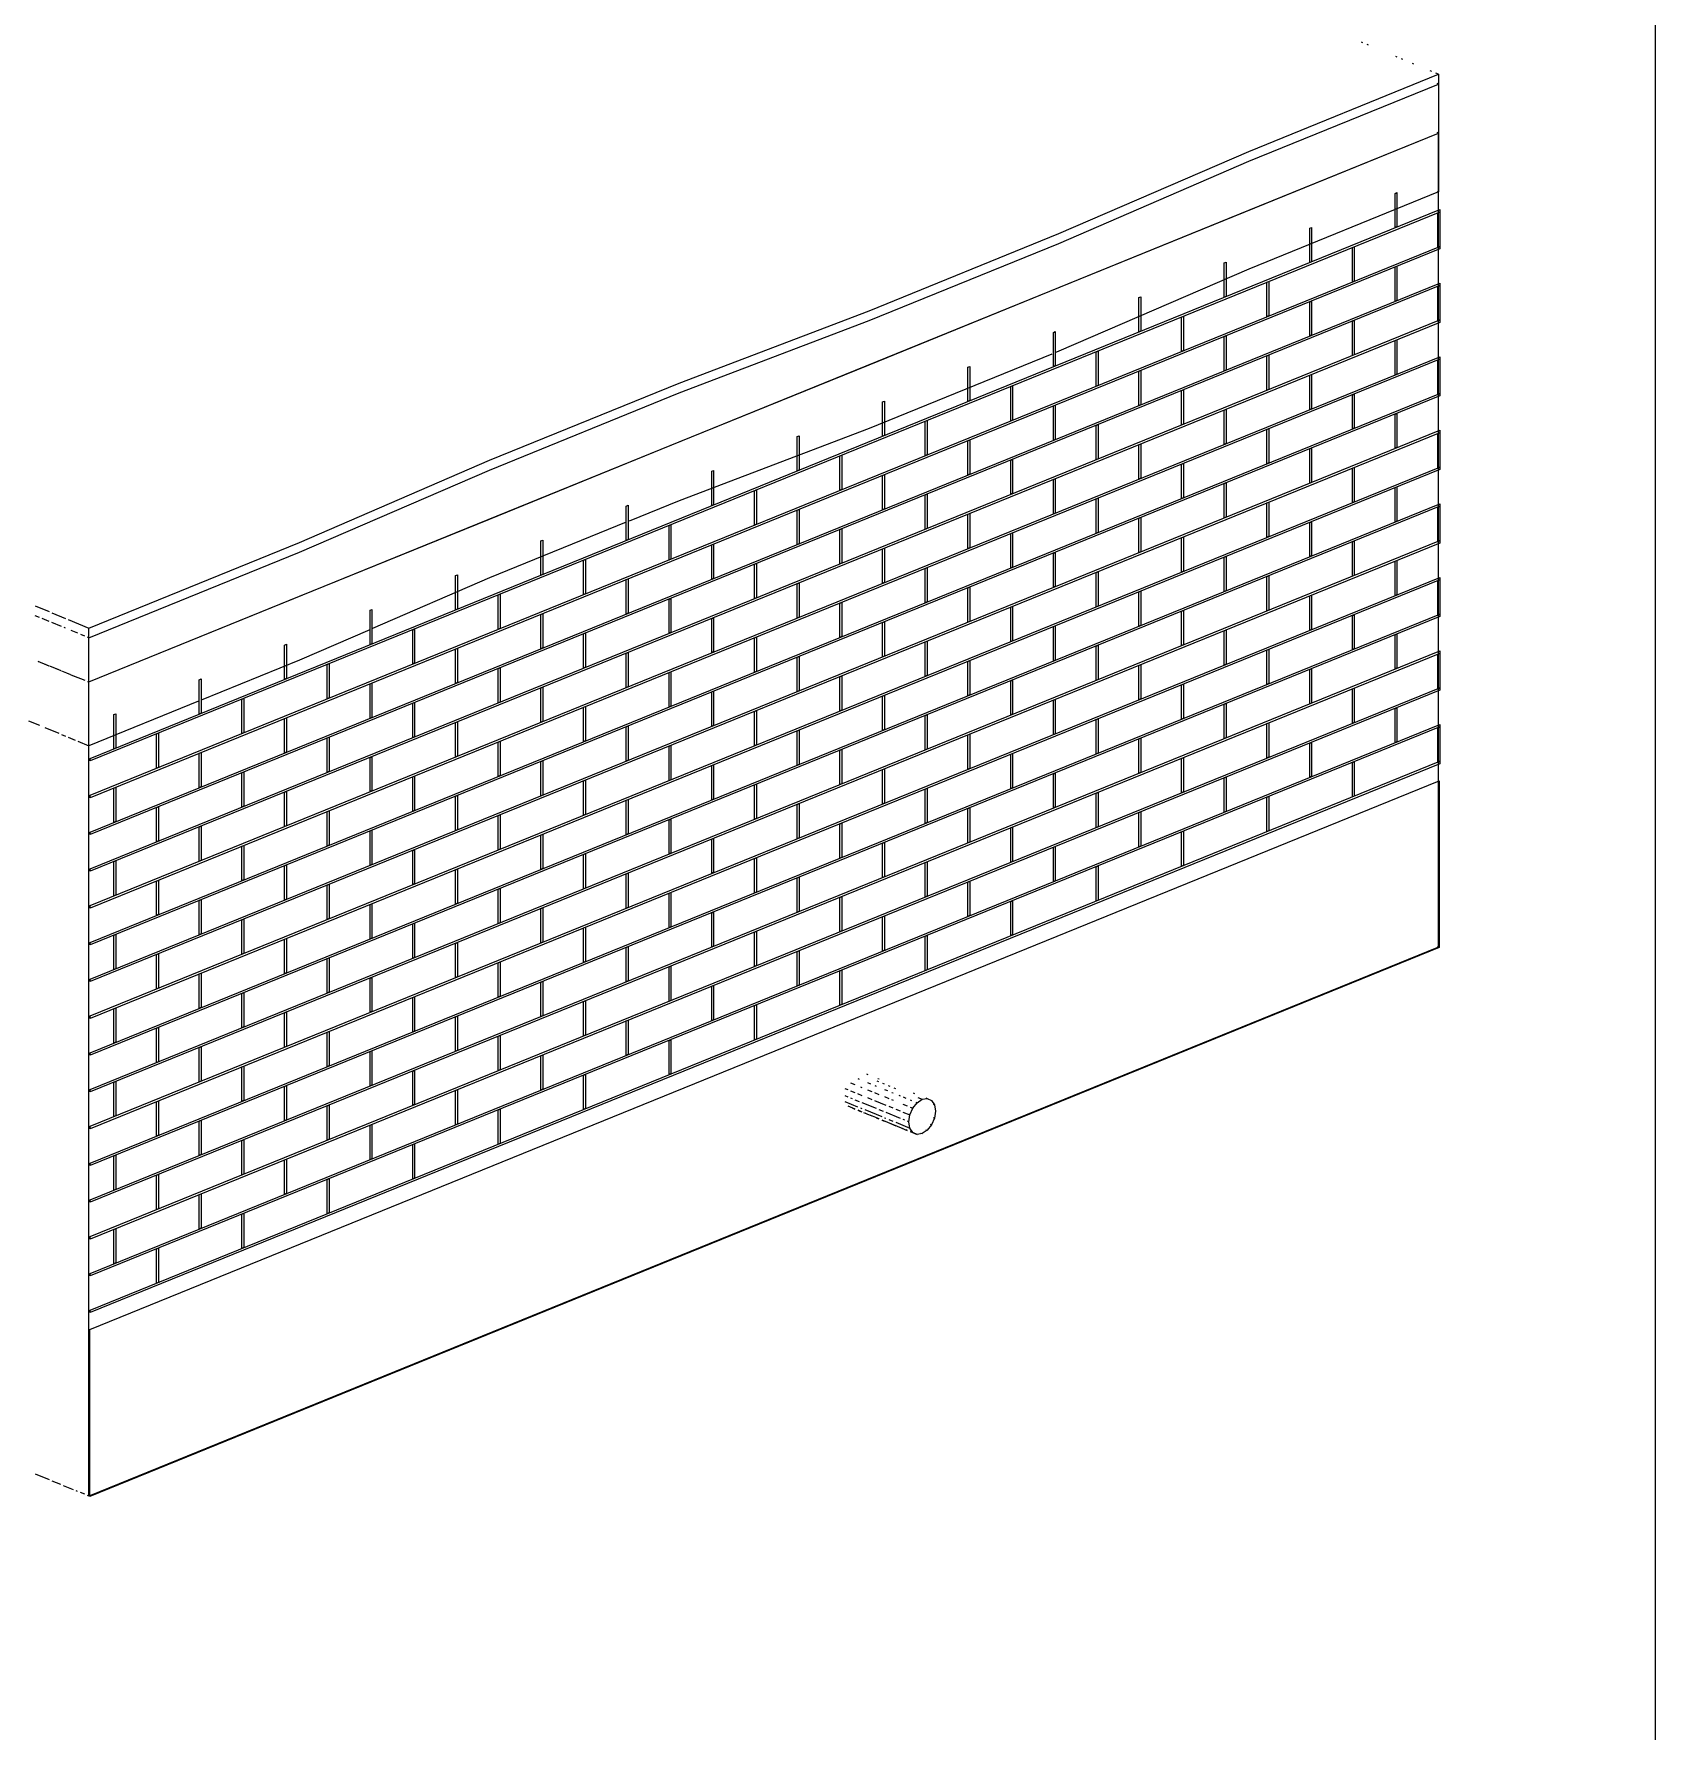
# Paper-space layout '01 Plan and 3D' of a CAD drawing. Header units: millimetres. Extents: x 5 to 415, y 7 to 290.
# Drawn here: x 258.8 to 331, y 150.2 to 225.7 of the extents above; entities that cross this region are included whole.
import ezdxf

# ---------------------------------------------------------------- set-up
doc = ezdxf.new("R2010")
doc.units = ezdxf.units.MM
doc.layers.add('GEOMETRY', color=7, linetype='Continuous')
doc.layers.add('SHEET', color=7, linetype='Continuous')

# ---------------------------------------------------------------- blocks, each defined once
blk = doc.blocks.new('SHEET_01')
at = {"layer": 'GEOMETRY', "lineweight": 13}
for p, q in [((317.996, 225.344), (317.935, 225.37)), ((318.241, 225.243), (318.18, 225.268)), ((319.526, 224.709), (319.465, 224.735)), ((319.771, 224.607), (319.71, 224.633)), ((312.911, 220.509), (321.362, 223.947)), ((320.26, 224.404), (320.199, 224.43)), ((321.056, 224.074), (320.995, 224.099)), ((321.362, 223.947), (321.239, 223.998)), ((321.362, 223.947), (321.362, 223.51)), ((312.911, 220.073), (321.362, 223.51)), ((321.362, 223.51), (321.301, 223.535)), ((321.362, 223.51), (321.362, 218.706)), ((261.275, 196.887), (321.362, 221.326)), ((312.911, 217.889), (321.362, 221.326)), ((321.362, 221.326), (321.299, 221.352)), ((321.362, 221.326), (321.3, 221.351)), ((321.362, 185.077), (321.362, 221.326)), ((304.46, 216.854), (312.911, 220.509)), ((304.46, 216.417), (312.911, 220.073)), ((321.362, 218.706), (312.911, 215.269)), ((319.426, 218.642), (319.511, 218.676)), ((319.426, 217.113), (319.426, 218.642)), ((319.511, 218.676), (319.511, 217.148)), ((321.301, 218.731), (321.362, 218.706)), ((261.325, 193.481), (321.413, 217.921)), ((321.413, 217.812), (261.325, 193.372)), ((304.46, 214.452), (312.911, 217.889)), ((321.328, 217.777), (321.413, 217.812)), ((321.328, 216.249), (321.328, 217.777)), ((321.413, 217.921), (321.413, 217.812)), ((321.413, 217.812), (321.413, 216.283)), ((315.624, 217.095), (315.708, 217.129)), ((315.624, 215.566), (315.624, 217.095)), ((315.708, 217.129), (315.708, 215.601)), ((319.511, 217.148), (319.426, 217.113)), ((261.325, 191.844), (321.413, 216.283)), ((321.413, 216.174), (261.325, 191.734)), ((296.009, 213.416), (304.46, 216.854)), ((296.009, 212.98), (304.46, 216.417)), ((317.525, 216.231), (317.61, 216.265)), ((317.525, 214.702), (317.525, 216.231)), ((317.61, 216.265), (317.61, 214.736)), ((321.413, 216.283), (321.328, 216.249)), ((321.413, 216.283), (321.413, 216.174)), ((311.821, 215.548), (311.905, 215.583)), ((311.821, 214.02), (311.821, 215.548)), ((311.905, 215.583), (311.905, 214.054)), ((315.708, 215.601), (315.624, 215.566)), ((319.426, 215.366), (319.511, 215.401)), ((319.511, 215.401), (319.511, 213.872)), ((261.325, 190.206), (321.413, 214.646)), ((312.911, 215.269), (304.46, 211.613)), ((313.722, 214.684), (313.807, 214.718)), ((313.722, 213.155), (313.722, 214.684)), ((313.807, 214.718), (313.807, 213.19)), ((317.61, 214.736), (317.525, 214.702)), ((319.426, 213.838), (319.426, 215.366)), ((321.413, 214.646), (321.413, 214.536)), ((321.413, 214.536), (261.325, 190.097)), ((296.009, 211.014), (304.46, 214.452)), ((308.018, 214.001), (308.102, 214.036)), ((308.018, 212.473), (308.018, 214.001)), ((308.102, 214.036), (308.102, 212.507)), ((311.905, 214.054), (311.821, 214.02)), ((319.511, 213.872), (319.426, 213.838)), ((321.328, 214.502), (321.413, 214.536)), ((321.328, 212.973), (321.328, 214.502)), ((321.413, 214.536), (321.413, 213.008)), ((287.558, 210.197), (296.009, 213.416)), ((309.919, 213.137), (310.004, 213.171)), ((309.919, 211.608), (309.919, 213.137)), ((310.004, 213.171), (310.004, 211.643)), ((313.807, 213.19), (313.722, 213.155)), ((315.624, 213.819), (315.708, 213.854)), ((315.624, 212.291), (315.624, 213.819)), ((315.708, 213.854), (315.708, 212.325)), ((261.325, 188.568), (321.413, 213.008)), ((321.413, 212.899), (261.325, 188.459)), ((287.558, 209.761), (296.009, 212.98)), ((304.215, 212.455), (304.299, 212.489)), ((304.215, 210.926), (304.215, 212.455)), ((304.299, 212.489), (304.299, 210.96)), ((308.102, 212.507), (308.018, 212.473)), ((317.525, 212.955), (317.61, 212.99)), ((317.525, 211.427), (317.525, 212.955)), ((317.61, 212.99), (317.61, 211.461)), ((321.413, 213.008), (321.328, 212.973)), ((321.413, 213.008), (321.413, 212.899)), ((304.46, 211.613), (304.273, 211.537)), ((306.116, 211.59), (306.201, 211.625)), ((306.201, 211.625), (306.201, 210.096)), ((310.004, 211.643), (309.919, 211.608)), ((311.821, 212.273), (311.905, 212.307)), ((311.821, 210.744), (311.821, 212.273)), ((311.905, 212.307), (311.905, 210.778)), ((315.708, 212.325), (315.624, 212.291)), ((319.426, 212.091), (319.511, 212.125)), ((319.426, 210.562), (319.426, 212.091)), ((319.511, 212.125), (319.511, 210.597)), ((261.325, 186.93), (321.413, 211.37)), ((321.413, 211.261), (261.325, 186.821)), ((287.558, 207.577), (296.009, 211.014)), ((304.149, 211.486), (296.009, 208.175)), ((300.412, 210.908), (300.496, 210.942)), ((300.412, 209.379), (300.412, 210.908)), ((300.496, 210.942), (300.496, 209.414)), ((304.299, 210.96), (304.215, 210.926)), ((306.116, 210.062), (306.116, 211.59)), ((313.722, 211.408), (313.807, 211.443)), ((313.722, 209.88), (313.722, 211.408)), ((313.807, 211.443), (313.807, 209.914)), ((317.61, 211.461), (317.525, 211.427)), ((321.328, 211.226), (321.413, 211.261)), ((321.328, 209.698), (321.328, 211.226)), ((321.413, 211.37), (321.413, 211.261)), ((321.413, 211.261), (321.413, 209.732)), ((279.106, 206.76), (287.558, 210.197)), ((306.201, 210.096), (306.116, 210.062)), ((308.018, 210.726), (308.102, 210.76)), ((308.018, 209.197), (308.018, 210.726)), ((308.102, 210.76), (308.102, 209.232)), ((311.905, 210.778), (311.821, 210.744)), ((315.624, 210.544), (315.708, 210.578)), ((315.624, 209.015), (315.624, 210.544)), ((315.708, 210.578), (315.708, 209.05)), ((319.511, 210.597), (319.426, 210.562)), ((261.325, 185.293), (321.413, 209.732)), ((321.413, 209.623), (261.325, 185.183)), ((279.106, 206.323), (287.558, 209.761)), ((296.609, 209.361), (296.693, 209.395)), ((296.609, 207.832), (296.609, 209.361)), ((296.693, 209.395), (296.693, 207.867)), ((300.496, 209.414), (300.412, 209.379)), ((302.313, 210.043), (302.398, 210.078)), ((302.313, 208.515), (302.313, 210.043)), ((302.398, 210.078), (302.398, 208.549)), ((309.919, 209.862), (310.004, 209.896)), ((309.919, 208.333), (309.919, 209.862)), ((310.004, 209.896), (310.004, 208.367)), ((313.807, 209.914), (313.722, 209.88)), ((317.525, 209.68), (317.61, 209.714)), ((317.525, 208.151), (317.525, 209.68)), ((317.61, 209.714), (317.61, 208.185)), ((321.413, 209.732), (321.328, 209.698)), ((321.413, 209.732), (321.413, 209.623)), ((304.215, 209.179), (304.299, 209.213)), ((304.215, 207.65), (304.215, 209.179)), ((304.299, 209.213), (304.299, 207.685)), ((308.102, 209.232), (308.018, 209.197)), ((311.821, 208.997), (311.905, 209.032)), ((311.821, 207.469), (311.821, 208.997)), ((311.905, 209.032), (311.905, 207.503)), ((315.708, 209.05), (315.624, 209.015)), ((319.426, 208.815), (319.511, 208.85)), ((319.426, 207.287), (319.426, 208.815)), ((319.511, 208.85), (319.511, 207.321)), ((261.325, 183.655), (321.413, 208.094)), ((321.413, 207.985), (261.325, 183.546)), ((296.009, 208.175), (287.558, 204.956)), ((292.806, 207.814), (292.89, 207.848)), ((292.89, 207.848), (292.89, 206.32)), ((296.693, 207.867), (296.609, 207.832)), ((298.51, 208.497), (298.595, 208.531)), ((298.51, 206.968), (298.51, 208.497)), ((298.595, 208.531), (298.595, 207.002)), ((302.398, 208.549), (302.313, 208.515)), ((306.116, 208.315), (306.201, 208.349)), ((306.116, 206.786), (306.116, 208.315)), ((306.201, 208.349), (306.201, 206.821)), ((310.004, 208.367), (309.919, 208.333)), ((313.722, 208.133), (313.807, 208.167)), ((313.722, 206.604), (313.722, 208.133)), ((313.807, 208.167), (313.807, 206.639)), ((317.61, 208.185), (317.525, 208.151)), ((321.328, 207.951), (321.413, 207.985)), ((321.328, 206.422), (321.328, 207.951)), ((321.413, 208.094), (321.413, 207.985)), ((321.413, 207.985), (321.413, 206.457)), ((279.106, 204.14), (287.558, 207.577)), ((292.806, 206.286), (292.806, 207.814)), ((300.412, 207.632), (300.496, 207.667)), ((300.412, 206.104), (300.412, 207.632)), ((300.496, 207.667), (300.496, 206.138)), ((304.299, 207.685), (304.215, 207.65)), ((308.018, 207.45), (308.102, 207.485)), ((308.018, 205.922), (308.018, 207.45)), ((308.102, 207.485), (308.102, 205.956)), ((311.905, 207.503), (311.821, 207.469)), ((315.624, 207.268), (315.708, 207.303)), ((315.624, 205.74), (315.624, 207.268)), ((315.708, 207.303), (315.708, 205.774)), ((319.511, 207.321), (319.426, 207.287)), ((261.325, 182.017), (321.413, 206.457)), ((321.413, 206.348), (261.325, 181.908)), ((270.655, 203.104), (279.106, 206.76)), ((270.655, 202.667), (279.106, 206.323)), ((292.89, 206.32), (292.806, 206.286)), ((294.707, 206.95), (294.792, 206.984)), ((294.707, 205.421), (294.707, 206.95)), ((294.792, 206.984), (294.792, 205.456)), ((298.595, 207.002), (298.51, 206.968)), ((302.313, 206.768), (302.398, 206.802)), ((302.313, 205.239), (302.313, 206.768)), ((302.398, 206.802), (302.398, 205.274)), ((306.201, 206.821), (306.116, 206.786)), ((309.919, 206.586), (310.004, 206.62)), ((309.919, 205.057), (309.919, 206.586)), ((310.004, 206.62), (310.004, 205.092)), ((313.807, 206.639), (313.722, 206.604)), ((317.525, 206.404), (317.61, 206.439)), ((317.525, 204.876), (317.525, 206.404)), ((317.61, 206.439), (317.61, 204.91)), ((321.413, 206.457), (321.328, 206.422)), ((321.413, 206.457), (321.413, 206.348)), ((289.003, 206.267), (289.087, 206.302)), ((289.003, 204.739), (289.003, 206.267)), ((289.087, 206.302), (289.087, 204.773)), ((296.609, 206.085), (296.693, 206.12)), ((296.609, 204.557), (296.609, 206.085)), ((296.693, 206.12), (296.693, 204.591)), ((300.496, 206.138), (300.412, 206.104)), ((304.215, 205.904), (304.299, 205.938)), ((304.215, 204.375), (304.215, 205.904)), ((304.299, 205.938), (304.299, 204.409)), ((308.102, 205.956), (308.018, 205.922)), ((311.821, 205.722), (311.905, 205.756)), ((311.821, 204.193), (311.821, 205.722)), ((311.905, 205.756), (311.905, 204.227)), ((315.708, 205.774), (315.624, 205.74)), ((319.426, 205.54), (319.511, 205.574)), ((319.511, 205.574), (319.511, 204.046)), ((261.325, 180.379), (321.413, 204.819)), ((287.558, 204.956), (285.32, 204.047)), ((290.904, 205.403), (290.989, 205.437)), ((290.904, 203.874), (290.904, 205.403)), ((290.989, 205.437), (290.989, 203.909)), ((294.792, 205.456), (294.707, 205.421)), ((298.51, 205.221), (298.595, 205.255)), ((298.51, 203.693), (298.51, 205.221)), ((298.595, 205.255), (298.595, 203.727)), ((302.398, 205.274), (302.313, 205.239)), ((306.116, 205.039), (306.201, 205.074)), ((306.116, 203.511), (306.116, 205.039)), ((306.201, 205.074), (306.201, 203.545)), ((310.004, 205.092), (309.919, 205.057)), ((313.722, 204.857), (313.807, 204.892)), ((313.722, 203.329), (313.722, 204.857)), ((313.807, 204.892), (313.807, 203.363)), ((317.61, 204.91), (317.525, 204.876)), ((319.426, 204.011), (319.426, 205.54)), ((321.413, 204.819), (321.413, 204.71)), ((321.413, 204.71), (261.325, 180.27)), ((270.655, 200.702), (279.106, 204.14)), ((285.2, 204.72), (285.284, 204.755)), ((285.2, 203.192), (285.2, 204.72)), ((285.284, 204.755), (285.284, 203.226)), ((289.087, 204.773), (289.003, 204.739)), ((292.806, 204.539), (292.89, 204.573)), ((292.806, 203.01), (292.806, 204.539)), ((292.89, 204.573), (292.89, 203.044)), ((296.693, 204.591), (296.609, 204.557)), ((300.412, 204.357), (300.496, 204.391)), ((300.412, 202.828), (300.412, 204.357)), ((300.496, 204.391), (300.496, 202.863)), ((304.299, 204.409), (304.215, 204.375)), ((308.018, 204.175), (308.102, 204.209)), ((308.018, 202.646), (308.018, 204.175)), ((308.102, 204.209), (308.102, 202.681)), ((311.905, 204.227), (311.821, 204.193)), ((319.511, 204.046), (319.426, 204.011)), ((321.328, 204.675), (321.413, 204.71)), ((321.328, 203.147), (321.328, 204.675)), ((321.413, 204.71), (321.413, 203.181)), ((285.196, 203.996), (279.106, 201.519)), ((287.101, 203.856), (287.186, 203.891)), ((287.101, 202.328), (287.101, 203.856)), ((287.186, 203.891), (287.186, 202.362)), ((290.989, 203.909), (290.904, 203.874)), ((294.707, 203.674), (294.792, 203.709)), ((294.707, 202.146), (294.707, 203.674)), ((294.792, 203.709), (294.792, 202.18)), ((298.595, 203.727), (298.51, 203.693)), ((302.313, 203.492), (302.398, 203.527)), ((302.313, 201.964), (302.313, 203.492)), ((302.398, 203.527), (302.398, 201.998)), ((306.201, 203.545), (306.116, 203.511)), ((309.919, 203.311), (310.004, 203.345)), ((309.919, 201.782), (309.919, 203.311)), ((310.004, 203.345), (310.004, 201.816)), ((313.807, 203.363), (313.722, 203.329)), ((315.624, 203.993), (315.708, 204.027)), ((315.624, 202.464), (315.624, 203.993)), ((315.708, 204.027), (315.708, 202.499)), ((261.275, 199.289), (270.655, 203.104)), ((261.275, 198.852), (270.655, 202.667)), ((261.325, 178.742), (321.413, 203.181)), ((321.413, 203.072), (261.325, 178.632)), ((281.397, 203.174), (281.481, 203.208)), ((281.397, 201.645), (281.397, 203.174)), ((281.481, 203.208), (281.481, 201.679)), ((285.284, 203.226), (285.2, 203.192)), ((289.003, 202.992), (289.087, 203.026)), ((289.003, 201.463), (289.003, 202.992)), ((289.087, 203.026), (289.087, 201.498)), ((292.89, 203.044), (292.806, 203.01)), ((296.609, 202.81), (296.693, 202.844)), ((296.609, 201.281), (296.609, 202.81)), ((296.693, 202.844), (296.693, 201.316)), ((300.496, 202.863), (300.412, 202.828)), ((304.215, 202.628), (304.299, 202.662)), ((304.215, 201.099), (304.215, 202.628)), ((304.299, 202.662), (304.299, 201.134)), ((308.102, 202.681), (308.018, 202.646)), ((317.525, 203.129), (317.61, 203.163)), ((317.525, 201.6), (317.525, 203.129)), ((317.61, 203.163), (317.61, 201.634)), ((321.413, 203.181), (321.328, 203.147)), ((321.413, 203.181), (321.413, 203.072)), ((283.298, 202.309), (283.383, 202.344)), ((283.298, 200.781), (283.298, 202.309)), ((283.383, 202.344), (283.383, 200.815)), ((287.186, 202.362), (287.101, 202.328)), ((290.904, 202.127), (290.989, 202.162)), ((290.904, 200.599), (290.904, 202.127)), ((290.989, 202.162), (290.989, 200.633)), ((294.792, 202.18), (294.707, 202.146)), ((298.51, 201.946), (298.595, 201.98)), ((298.51, 200.417), (298.51, 201.946)), ((298.595, 201.98), (298.595, 200.451)), ((302.398, 201.998), (302.313, 201.964)), ((306.116, 201.764), (306.201, 201.798)), ((306.201, 201.798), (306.201, 200.27)), ((310.004, 201.816), (309.919, 201.782)), ((311.821, 202.446), (311.905, 202.481)), ((311.821, 200.918), (311.821, 202.446)), ((311.905, 202.481), (311.905, 200.952)), ((315.708, 202.499), (315.624, 202.464)), ((319.426, 202.264), (319.511, 202.299)), ((319.426, 200.736), (319.426, 202.264)), ((319.511, 202.299), (319.511, 200.77)), ((261.325, 177.104), (321.413, 201.543)), ((321.413, 201.434), (261.325, 176.995)), ((279.106, 201.519), (273.901, 199.267)), ((277.594, 201.627), (277.678, 201.661)), ((277.594, 200.098), (277.594, 201.627)), ((277.678, 201.661), (277.678, 200.133)), ((281.481, 201.679), (281.397, 201.645)), ((285.2, 201.445), (285.284, 201.479)), ((285.2, 199.916), (285.2, 201.445)), ((285.284, 201.479), (285.284, 199.951)), ((289.087, 201.498), (289.003, 201.463)), ((292.806, 201.263), (292.89, 201.297)), ((292.806, 199.735), (292.806, 201.263)), ((292.89, 201.297), (292.89, 199.769)), ((296.693, 201.316), (296.609, 201.281)), ((300.412, 201.081), (300.496, 201.116)), ((300.412, 199.553), (300.412, 201.081)), ((300.496, 201.116), (300.496, 199.587)), ((304.299, 201.134), (304.215, 201.099)), ((306.116, 200.235), (306.116, 201.764)), ((313.722, 201.582), (313.807, 201.616)), ((313.722, 200.053), (313.722, 201.582)), ((313.807, 201.616), (313.807, 200.088)), ((317.61, 201.634), (317.525, 201.6)), ((321.328, 201.4), (321.413, 201.434)), ((321.328, 199.871), (321.328, 201.4)), ((321.413, 201.543), (321.413, 201.434)), ((321.413, 201.434), (321.413, 199.906)), ((258.888, 200.276), (259.5, 200.023)), ((261.275, 196.887), (270.655, 200.702)), ((279.495, 200.763), (279.58, 200.797)), ((279.495, 199.234), (279.495, 200.763)), ((279.58, 200.797), (279.58, 199.268)), ((283.383, 200.815), (283.298, 200.781)), ((287.101, 200.581), (287.186, 200.615)), ((287.101, 199.052), (287.101, 200.581)), ((287.186, 200.615), (287.186, 199.086)), ((290.989, 200.633), (290.904, 200.599)), ((294.707, 200.399), (294.792, 200.433)), ((294.707, 198.87), (294.707, 200.399)), ((294.792, 200.433), (294.792, 198.905)), ((298.595, 200.451), (298.51, 200.417)), ((306.201, 200.27), (306.116, 200.235)), ((308.018, 200.899), (308.102, 200.934)), ((308.018, 199.371), (308.018, 200.899)), ((308.102, 200.934), (308.102, 199.405)), ((311.905, 200.952), (311.821, 200.918)), ((315.624, 200.717), (315.708, 200.752)), ((315.624, 199.189), (315.624, 200.717)), ((315.708, 200.752), (315.708, 199.223)), ((319.511, 200.77), (319.426, 200.736)), ((259.072, 199.763), (258.888, 199.839)), ((259.5, 199.586), (259.194, 199.712)), ((259.623, 199.972), (260.235, 199.719)), ((260.051, 199.358), (259.623, 199.535)), ((260.357, 199.668), (261.275, 199.289)), ((261.325, 175.466), (321.413, 199.906)), ((321.413, 199.797), (261.325, 175.357)), ((273.791, 200.08), (273.875, 200.114)), ((273.791, 198.551), (273.791, 200.08)), ((273.875, 200.114), (273.875, 198.586)), ((277.678, 200.133), (277.594, 200.098)), ((281.397, 199.898), (281.481, 199.933)), ((281.397, 198.37), (281.397, 199.898)), ((281.481, 199.933), (281.481, 198.404)), ((285.284, 199.951), (285.2, 199.916)), ((289.003, 199.716), (289.087, 199.751)), ((289.003, 198.188), (289.003, 199.716)), ((289.087, 199.751), (289.087, 198.222)), ((292.89, 199.769), (292.806, 199.735)), ((296.609, 199.534), (296.693, 199.569)), ((296.609, 198.006), (296.609, 199.534)), ((296.693, 199.569), (296.693, 198.04)), ((300.496, 199.587), (300.412, 199.553)), ((302.313, 200.217), (302.398, 200.251)), ((302.313, 198.688), (302.313, 200.217)), ((302.398, 200.251), (302.398, 198.723)), ((309.919, 200.035), (310.004, 200.069)), ((309.919, 198.506), (309.919, 200.035)), ((310.004, 200.069), (310.004, 198.541)), ((313.807, 200.088), (313.722, 200.053)), ((317.525, 199.853), (317.61, 199.888)), ((317.525, 198.325), (317.525, 199.853)), ((317.61, 199.888), (317.61, 198.359)), ((321.413, 199.906), (321.328, 199.871)), ((321.413, 199.906), (321.413, 199.797)), ((260.235, 199.282), (260.173, 199.308)), ((260.785, 199.054), (260.479, 199.181)), ((261.091, 198.928), (260.908, 199.004)), ((261.275, 198.852), (261.214, 198.877)), ((261.275, 198.852), (261.275, 199.289)), ((261.275, 194.048), (261.275, 198.852)), ((273.779, 199.214), (270.655, 197.863)), ((275.692, 199.216), (275.777, 199.25)), ((275.692, 197.687), (275.692, 199.216)), ((275.777, 199.25), (275.777, 197.722)), ((279.58, 199.268), (279.495, 199.234)), ((283.298, 199.034), (283.383, 199.068)), ((283.298, 197.505), (283.298, 199.034)), ((283.383, 199.068), (283.383, 197.54)), ((287.186, 199.086), (287.101, 199.052)), ((290.904, 198.852), (290.989, 198.886)), ((290.904, 197.323), (290.904, 198.852)), ((290.989, 198.886), (290.989, 197.358)), ((294.792, 198.905), (294.707, 198.87)), ((304.215, 199.353), (304.299, 199.387)), ((304.215, 197.824), (304.215, 199.353)), ((304.299, 199.387), (304.299, 197.858)), ((308.102, 199.405), (308.018, 199.371)), ((311.821, 199.171), (311.905, 199.205)), ((311.821, 197.642), (311.821, 199.171)), ((311.905, 199.205), (311.905, 197.676)), ((315.708, 199.223), (315.624, 199.189)), ((319.426, 198.989), (319.511, 199.023)), ((319.426, 197.46), (319.426, 198.989)), ((319.511, 199.023), (319.511, 197.495)), ((261.325, 173.828), (321.413, 198.268)), ((321.413, 198.159), (261.325, 173.719)), ((269.988, 198.533), (270.072, 198.568)), ((269.988, 197.005), (269.988, 198.533)), ((270.072, 198.568), (270.072, 197.039)), ((273.875, 198.586), (273.791, 198.551)), ((277.594, 198.351), (277.678, 198.386)), ((277.594, 196.823), (277.594, 198.351)), ((277.678, 198.386), (277.678, 196.857)), ((281.481, 198.404), (281.397, 198.37)), ((285.2, 198.169), (285.284, 198.204)), ((285.2, 196.641), (285.2, 198.169)), ((285.284, 198.204), (285.284, 196.675)), ((289.087, 198.222), (289.003, 198.188)), ((292.806, 197.988), (292.89, 198.022)), ((292.89, 198.022), (292.89, 196.493)), ((296.693, 198.04), (296.609, 198.006)), ((298.51, 198.67), (298.595, 198.704)), ((298.51, 197.142), (298.51, 198.67)), ((298.595, 198.704), (298.595, 197.176)), ((302.398, 198.723), (302.313, 198.688)), ((306.116, 198.488), (306.201, 198.523)), ((306.116, 196.96), (306.116, 198.488)), ((306.201, 198.523), (306.201, 196.994)), ((310.004, 198.541), (309.919, 198.506)), ((313.722, 198.306), (313.807, 198.341)), ((313.722, 196.778), (313.722, 198.306)), ((313.807, 198.341), (313.807, 196.812)), ((317.61, 198.359), (317.525, 198.325)), ((321.328, 198.124), (321.413, 198.159)), ((321.328, 196.596), (321.328, 198.124)), ((321.413, 198.268), (321.413, 198.159)), ((321.413, 198.159), (321.413, 196.63)), ((259.004, 197.81), (259.495, 197.611)), ((259.017, 197.805), (259.08, 197.779)), ((259.206, 197.728), (259.394, 197.652)), ((259.519, 197.601), (260.021, 197.397)), ((259.741, 197.511), (259.925, 197.436)), ((260.047, 197.386), (260.354, 197.261)), ((260.272, 197.295), (260.46, 197.218)), ((270.655, 197.863), (266.274, 196.081)), ((271.889, 197.669), (271.974, 197.703)), ((271.889, 196.14), (271.889, 197.669)), ((271.974, 197.703), (271.974, 196.175)), ((275.777, 197.722), (275.692, 197.687)), ((279.495, 197.487), (279.58, 197.521)), ((279.495, 195.958), (279.495, 197.487)), ((279.58, 197.521), (279.58, 195.993)), ((283.383, 197.54), (283.298, 197.505)), ((287.101, 197.305), (287.186, 197.34)), ((287.101, 195.777), (287.101, 197.305)), ((287.186, 197.34), (287.186, 195.811)), ((290.989, 197.358), (290.904, 197.323)), ((292.806, 196.459), (292.806, 197.988)), ((300.412, 197.806), (300.496, 197.84)), ((300.412, 196.277), (300.412, 197.806)), ((300.496, 197.84), (300.496, 196.312)), ((304.299, 197.858), (304.215, 197.824)), ((308.018, 197.624), (308.102, 197.658)), ((308.018, 196.095), (308.018, 197.624)), ((308.102, 197.658), (308.102, 196.13)), ((311.905, 197.676), (311.821, 197.642)), ((315.624, 197.442), (315.708, 197.476)), ((315.624, 195.913), (315.624, 197.442)), ((315.708, 197.476), (315.708, 195.948)), ((319.511, 197.495), (319.426, 197.46)), ((260.477, 197.211), (260.661, 197.136)), ((260.585, 197.167), (261.087, 196.963)), ((260.784, 197.086), (261.091, 196.962)), ((261.212, 196.912), (261.275, 196.887)), ((261.213, 196.912), (261.275, 196.887)), ((261.275, 160.638), (261.275, 196.887)), ((261.325, 172.191), (321.413, 196.63)), ((321.413, 196.521), (261.325, 172.081)), ((266.185, 196.986), (266.269, 197.021)), ((266.185, 195.458), (266.185, 196.986)), ((266.269, 197.021), (266.269, 195.492)), ((270.072, 197.039), (269.988, 197.005)), ((273.791, 196.805), (273.875, 196.839)), ((273.791, 195.276), (273.791, 196.805)), ((273.875, 196.839), (273.875, 195.31)), ((277.678, 196.857), (277.594, 196.823)), ((281.397, 196.623), (281.481, 196.657)), ((281.397, 195.094), (281.397, 196.623)), ((281.481, 196.657), (281.481, 195.128)), ((285.284, 196.675), (285.2, 196.641)), ((292.89, 196.493), (292.806, 196.459)), ((294.707, 197.123), (294.792, 197.158)), ((294.707, 195.595), (294.707, 197.123)), ((294.792, 197.158), (294.792, 195.629)), ((298.595, 197.176), (298.51, 197.142)), ((302.313, 196.941), (302.398, 196.976)), ((302.313, 195.413), (302.313, 196.941)), ((302.398, 196.976), (302.398, 195.447)), ((306.201, 196.994), (306.116, 196.96)), ((309.919, 196.76), (310.004, 196.794)), ((309.919, 195.231), (309.919, 196.76)), ((310.004, 196.794), (310.004, 195.265)), ((313.807, 196.812), (313.722, 196.778)), ((317.525, 196.578), (317.61, 196.612)), ((317.525, 195.049), (317.525, 196.578)), ((317.61, 196.612), (317.61, 195.083)), ((321.413, 196.63), (321.328, 196.596)), ((321.413, 196.63), (321.413, 196.521)), ((266.15, 196.031), (261.275, 194.048)), ((268.086, 196.122), (268.171, 196.156)), ((268.086, 194.594), (268.086, 196.122)), ((268.171, 196.156), (268.171, 194.628)), ((271.974, 196.175), (271.889, 196.14)), ((275.692, 195.94), (275.777, 195.975)), ((275.692, 194.412), (275.692, 195.94)), ((275.777, 195.975), (275.777, 194.446)), ((279.58, 195.993), (279.495, 195.958)), ((283.298, 195.758), (283.383, 195.793)), ((283.298, 194.23), (283.298, 195.758)), ((283.383, 195.793), (283.383, 194.264)), ((287.186, 195.811), (287.101, 195.777)), ((289.003, 196.441), (289.087, 196.475)), ((289.003, 194.912), (289.003, 196.441)), ((289.087, 196.475), (289.087, 194.947)), ((296.609, 196.259), (296.693, 196.293)), ((296.609, 194.73), (296.609, 196.259)), ((296.693, 196.293), (296.693, 194.765)), ((300.496, 196.312), (300.412, 196.277)), ((304.215, 196.077), (304.299, 196.111)), ((304.215, 194.548), (304.215, 196.077)), ((304.299, 196.111), (304.299, 194.583)), ((308.102, 196.13), (308.018, 196.095)), ((311.821, 195.895), (311.905, 195.93)), ((311.821, 194.367), (311.821, 195.895)), ((311.905, 195.93), (311.905, 194.401)), ((315.708, 195.948), (315.624, 195.913)), ((319.426, 195.713), (319.511, 195.748)), ((319.511, 195.748), (319.511, 194.219)), ((258.582, 195.161), (259.072, 194.959)), ((261.325, 170.553), (321.413, 194.992)), ((262.382, 195.44), (262.466, 195.474)), ((262.382, 193.911), (262.382, 195.44)), ((262.466, 195.474), (262.466, 193.945)), ((266.269, 195.492), (266.185, 195.458)), ((269.988, 195.258), (270.072, 195.292)), ((269.988, 193.729), (269.988, 195.258)), ((270.072, 195.292), (270.072, 193.764)), ((273.875, 195.31), (273.791, 195.276)), ((277.594, 195.076), (277.678, 195.11)), ((277.594, 193.547), (277.594, 195.076)), ((277.678, 195.11), (277.678, 193.582)), ((281.481, 195.128), (281.397, 195.094)), ((290.904, 195.576), (290.989, 195.611)), ((290.904, 194.048), (290.904, 195.576)), ((290.989, 195.611), (290.989, 194.082)), ((294.792, 195.629), (294.707, 195.595)), ((298.51, 195.395), (298.595, 195.429)), ((298.51, 193.866), (298.51, 195.395)), ((298.595, 195.429), (298.595, 193.9)), ((302.398, 195.447), (302.313, 195.413)), ((306.116, 195.213), (306.201, 195.247)), ((306.116, 193.684), (306.116, 195.213)), ((306.201, 195.247), (306.201, 193.719)), ((310.004, 195.265), (309.919, 195.231)), ((313.722, 195.031), (313.807, 195.065)), ((313.722, 193.502), (313.722, 195.031)), ((313.807, 195.065), (313.807, 193.537)), ((317.61, 195.083), (317.525, 195.049)), ((319.426, 194.185), (319.426, 195.713)), ((321.413, 194.992), (321.413, 194.883)), ((259.317, 194.858), (259.929, 194.605)), ((260.051, 194.554), (260.235, 194.478)), ((260.357, 194.428), (260.663, 194.301)), ((260.785, 194.25), (261.275, 194.048)), ((321.413, 194.883), (261.325, 170.444)), ((264.283, 194.575), (264.368, 194.61)), ((264.283, 193.047), (264.283, 194.575)), ((264.368, 194.61), (264.368, 193.081)), ((268.171, 194.628), (268.086, 194.594)), ((271.889, 194.393), (271.974, 194.428)), ((271.889, 192.865), (271.889, 194.393)), ((271.974, 194.428), (271.974, 192.899)), ((275.777, 194.446), (275.692, 194.412)), ((279.495, 194.212), (279.58, 194.246)), ((279.58, 194.246), (279.58, 192.717)), ((283.383, 194.264), (283.298, 194.23)), ((285.2, 194.894), (285.284, 194.928)), ((285.2, 193.365), (285.2, 194.894)), ((285.284, 194.928), (285.284, 193.4)), ((289.087, 194.947), (289.003, 194.912)), ((292.806, 194.712), (292.89, 194.746)), ((292.806, 193.184), (292.806, 194.712)), ((292.89, 194.746), (292.89, 193.218)), ((296.693, 194.765), (296.609, 194.73)), ((300.412, 194.53), (300.496, 194.565)), ((300.412, 193.002), (300.412, 194.53)), ((300.496, 194.565), (300.496, 193.036)), ((304.299, 194.583), (304.215, 194.548)), ((308.018, 194.348), (308.102, 194.383)), ((308.018, 192.82), (308.018, 194.348)), ((308.102, 194.383), (308.102, 192.854)), ((311.905, 194.401), (311.821, 194.367)), ((319.511, 194.219), (319.426, 194.185)), ((321.328, 194.849), (321.413, 194.883)), ((321.328, 193.32), (321.328, 194.849)), ((321.413, 194.883), (321.413, 193.355)), ((261.325, 193.372), (261.325, 193.481)), ((262.466, 193.945), (262.382, 193.911)), ((266.185, 193.711), (266.269, 193.745)), ((266.185, 192.182), (266.185, 193.711)), ((266.269, 193.745), (266.269, 192.217)), ((270.072, 193.764), (269.988, 193.729)), ((273.791, 193.529), (273.875, 193.563)), ((273.791, 192), (273.791, 193.529)), ((273.875, 193.563), (273.875, 192.035)), ((277.678, 193.582), (277.594, 193.547)), ((279.495, 192.683), (279.495, 194.212)), ((287.101, 194.03), (287.186, 194.064)), ((287.101, 192.501), (287.101, 194.03)), ((287.186, 194.064), (287.186, 192.535)), ((290.989, 194.082), (290.904, 194.048)), ((294.707, 193.848), (294.792, 193.882)), ((294.707, 192.319), (294.707, 193.848)), ((294.792, 193.882), (294.792, 192.354)), ((298.595, 193.9), (298.51, 193.866)), ((302.313, 193.666), (302.398, 193.7)), ((302.313, 192.137), (302.313, 193.666)), ((302.398, 193.7), (302.398, 192.172)), ((306.201, 193.719), (306.116, 193.684)), ((309.919, 193.484), (310.004, 193.518)), ((309.919, 191.955), (309.919, 193.484)), ((310.004, 193.518), (310.004, 191.99)), ((313.807, 193.537), (313.722, 193.502)), ((315.624, 194.166), (315.708, 194.201)), ((315.624, 192.638), (315.624, 194.166)), ((315.708, 194.201), (315.708, 192.672)), ((261.325, 168.915), (321.413, 193.355)), ((321.413, 193.246), (261.325, 168.806)), ((264.368, 193.081), (264.283, 193.047)), ((268.086, 192.847), (268.171, 192.881)), ((268.086, 191.318), (268.086, 192.847)), ((268.171, 192.881), (268.171, 191.352)), ((271.974, 192.899), (271.889, 192.865)), ((279.58, 192.717), (279.495, 192.683)), ((281.397, 193.347), (281.481, 193.382)), ((281.397, 191.819), (281.397, 193.347)), ((281.481, 193.382), (281.481, 191.853)), ((285.284, 193.4), (285.2, 193.365)), ((289.003, 193.165), (289.087, 193.2)), ((289.003, 191.637), (289.003, 193.165)), ((289.087, 193.2), (289.087, 191.671)), ((292.89, 193.218), (292.806, 193.184)), ((296.609, 192.983), (296.693, 193.018)), ((296.609, 191.455), (296.609, 192.983)), ((296.693, 193.018), (296.693, 191.489)), ((300.496, 193.036), (300.412, 193.002)), ((304.215, 192.802), (304.299, 192.836)), ((304.215, 191.273), (304.215, 192.802)), ((304.299, 192.836), (304.299, 191.307)), ((308.102, 192.854), (308.018, 192.82)), ((317.525, 193.302), (317.61, 193.336)), ((317.525, 191.774), (317.525, 193.302)), ((317.61, 193.336), (317.61, 191.808)), ((321.413, 193.355), (321.328, 193.32)), ((321.413, 193.355), (321.413, 193.246)), ((261.309, 168.049), (321.396, 192.488)), ((262.382, 192.164), (262.466, 192.199)), ((262.382, 190.636), (262.382, 192.164)), ((262.466, 192.199), (262.466, 190.67)), ((266.269, 192.217), (266.185, 192.182)), ((269.988, 191.982), (270.072, 192.017)), ((269.988, 190.454), (269.988, 191.982)), ((270.072, 192.017), (270.072, 190.488)), ((273.875, 192.035), (273.791, 192)), ((275.692, 192.665), (275.777, 192.699)), ((275.692, 191.136), (275.692, 192.665)), ((275.777, 192.699), (275.777, 191.171)), ((283.298, 192.483), (283.383, 192.517)), ((283.298, 190.954), (283.298, 192.483)), ((283.383, 192.517), (283.383, 190.989)), ((287.186, 192.535), (287.101, 192.501)), ((290.904, 192.301), (290.989, 192.335)), ((290.904, 190.772), (290.904, 192.301)), ((290.989, 192.335), (290.989, 190.807)), ((294.792, 192.354), (294.707, 192.319)), ((298.51, 192.119), (298.595, 192.153)), ((298.51, 190.591), (298.51, 192.119)), ((298.595, 192.153), (298.595, 190.625)), ((302.398, 192.172), (302.313, 192.137)), ((306.116, 191.937), (306.201, 191.972)), ((306.201, 191.972), (306.201, 190.443)), ((310.004, 191.99), (309.919, 191.955)), ((311.821, 192.62), (311.905, 192.654)), ((311.821, 191.091), (311.821, 192.62)), ((311.905, 192.654), (311.905, 191.125)), ((315.708, 192.672), (315.624, 192.638)), ((321.396, 192.488), (321.396, 185.064)), ((261.325, 191.734), (261.325, 191.844)), ((264.283, 191.3), (264.368, 191.334)), ((264.283, 189.771), (264.283, 191.3)), ((264.368, 191.334), (264.368, 189.806)), ((268.171, 191.352), (268.086, 191.318)), ((277.594, 191.8), (277.678, 191.835)), ((277.594, 190.272), (277.594, 191.8)), ((277.678, 191.835), (277.678, 190.306)), ((281.481, 191.853), (281.397, 191.819)), ((285.2, 191.618), (285.284, 191.653)), ((285.2, 190.09), (285.2, 191.618)), ((285.284, 191.653), (285.284, 190.124)), ((289.087, 191.671), (289.003, 191.637)), ((292.806, 191.437), (292.89, 191.471)), ((292.806, 189.908), (292.806, 191.437)), ((292.89, 191.471), (292.89, 189.942)), ((296.693, 191.489), (296.609, 191.455)), ((300.412, 191.255), (300.496, 191.289)), ((300.412, 189.726), (300.412, 191.255)), ((300.496, 191.289), (300.496, 189.761)), ((304.299, 191.307), (304.215, 191.273)), ((306.116, 190.409), (306.116, 191.937)), ((313.722, 191.755), (313.807, 191.79)), ((313.722, 190.227), (313.722, 191.755)), ((313.807, 191.79), (313.807, 190.261)), ((317.61, 191.808), (317.525, 191.774)), ((262.466, 190.67), (262.382, 190.636)), ((266.185, 190.435), (266.269, 190.47)), ((266.269, 190.47), (266.269, 188.941)), ((270.072, 190.488), (269.988, 190.454)), ((271.889, 191.118), (271.974, 191.152)), ((271.889, 189.589), (271.889, 191.118)), ((271.974, 191.152), (271.974, 189.624)), ((275.777, 191.171), (275.692, 191.136)), ((279.495, 190.936), (279.58, 190.97)), ((279.495, 189.407), (279.495, 190.936)), ((279.58, 190.97), (279.58, 189.442)), ((283.383, 190.989), (283.298, 190.954)), ((287.101, 190.754), (287.186, 190.789)), ((287.101, 189.226), (287.101, 190.754)), ((287.186, 190.789), (287.186, 189.26)), ((290.989, 190.807), (290.904, 190.772)), ((294.707, 190.572), (294.792, 190.607)), ((294.707, 189.044), (294.707, 190.572)), ((294.792, 190.607), (294.792, 189.078)), ((298.595, 190.625), (298.51, 190.591)), ((306.201, 190.443), (306.116, 190.409)), ((308.018, 191.073), (308.102, 191.107)), ((308.018, 189.544), (308.018, 191.073)), ((308.102, 191.107), (308.102, 189.579)), ((311.905, 191.125), (311.821, 191.091)), ((261.325, 190.097), (261.325, 190.206)), ((264.368, 189.806), (264.283, 189.771)), ((266.185, 188.907), (266.185, 190.435)), ((273.791, 190.254), (273.875, 190.288)), ((273.791, 188.725), (273.791, 190.254)), ((273.875, 190.288), (273.875, 188.759)), ((277.678, 190.306), (277.594, 190.272)), ((281.397, 190.072), (281.481, 190.106)), ((281.397, 188.543), (281.397, 190.072)), ((281.481, 190.106), (281.481, 188.577)), ((285.284, 190.124), (285.2, 190.09)), ((289.003, 189.89), (289.087, 189.924)), ((289.003, 188.361), (289.003, 189.89)), ((289.087, 189.924), (289.087, 188.396)), ((292.89, 189.942), (292.806, 189.908)), ((296.609, 189.708), (296.693, 189.742)), ((296.609, 188.179), (296.609, 189.708)), ((296.693, 189.742), (296.693, 188.214)), ((300.496, 189.761), (300.412, 189.726)), ((302.313, 190.39), (302.398, 190.425)), ((302.313, 188.862), (302.313, 190.39)), ((302.398, 190.425), (302.398, 188.896)), ((309.919, 190.209), (310.004, 190.243)), ((309.919, 188.68), (309.919, 190.209)), ((310.004, 190.243), (310.004, 188.714)), ((313.807, 190.261), (313.722, 190.227)), ((266.269, 188.941), (266.185, 188.907)), ((268.086, 189.571), (268.171, 189.605)), ((268.086, 188.043), (268.086, 189.571)), ((268.171, 189.605), (268.171, 188.077)), ((271.974, 189.624), (271.889, 189.589)), ((275.692, 189.389), (275.777, 189.424)), ((275.692, 187.861), (275.692, 189.389)), ((275.777, 189.424), (275.777, 187.895)), ((279.58, 189.442), (279.495, 189.407)), ((283.298, 189.207), (283.383, 189.242)), ((283.298, 187.679), (283.298, 189.207)), ((283.383, 189.242), (283.383, 187.713)), ((287.186, 189.26), (287.101, 189.226)), ((290.904, 189.025), (290.989, 189.06)), ((290.904, 187.497), (290.904, 189.025)), ((290.989, 189.06), (290.989, 187.531)), ((294.792, 189.078), (294.707, 189.044)), ((304.215, 189.526), (304.299, 189.56)), ((304.215, 187.997), (304.215, 189.526)), ((304.299, 189.56), (304.299, 188.032)), ((308.102, 189.579), (308.018, 189.544)), ((261.325, 188.459), (261.325, 188.568)), ((262.382, 188.889), (262.466, 188.923)), ((262.382, 187.36), (262.382, 188.889)), ((262.466, 188.923), (262.466, 187.394)), ((269.988, 188.707), (270.072, 188.741)), ((269.988, 187.178), (269.988, 188.707)), ((270.072, 188.741), (270.072, 187.213)), ((273.875, 188.759), (273.791, 188.725)), ((277.594, 188.525), (277.678, 188.559)), ((277.594, 186.996), (277.594, 188.525)), ((277.678, 188.559), (277.678, 187.031)), ((281.481, 188.577), (281.397, 188.543)), ((285.2, 188.343), (285.284, 188.377)), ((285.2, 186.814), (285.2, 188.343)), ((285.284, 188.377), (285.284, 186.849)), ((289.087, 188.396), (289.003, 188.361)), ((292.806, 188.161), (292.89, 188.195)), ((292.89, 188.195), (292.89, 186.667)), ((296.693, 188.214), (296.609, 188.179)), ((298.51, 188.844), (298.595, 188.878)), ((298.51, 187.315), (298.51, 188.844)), ((298.595, 188.878), (298.595, 187.349)), ((302.398, 188.896), (302.313, 188.862)), ((306.116, 188.662), (306.201, 188.696)), ((306.116, 187.133), (306.116, 188.662)), ((306.201, 188.696), (306.201, 187.167)), ((310.004, 188.714), (309.919, 188.68)), ((264.283, 188.024), (264.368, 188.059)), ((264.283, 186.496), (264.283, 188.024)), ((264.368, 188.059), (264.368, 186.53)), ((268.171, 188.077), (268.086, 188.043)), ((271.889, 187.842), (271.974, 187.877)), ((271.889, 186.314), (271.889, 187.842)), ((271.974, 187.877), (271.974, 186.348)), ((275.777, 187.895), (275.692, 187.861)), ((279.495, 187.661), (279.58, 187.695)), ((279.495, 186.132), (279.495, 187.661)), ((279.58, 187.695), (279.58, 186.166)), ((283.383, 187.713), (283.298, 187.679)), ((287.101, 187.479), (287.186, 187.513)), ((287.101, 185.95), (287.101, 187.479)), ((287.186, 187.513), (287.186, 185.984)), ((290.989, 187.531), (290.904, 187.497)), ((292.806, 186.633), (292.806, 188.161)), ((300.412, 187.979), (300.496, 188.014)), ((300.412, 186.451), (300.412, 187.979)), ((300.496, 188.014), (300.496, 186.485)), ((304.299, 188.032), (304.215, 187.997)), ((261.325, 186.821), (261.325, 186.93)), ((262.466, 187.394), (262.382, 187.36)), ((266.185, 187.16), (266.269, 187.194)), ((266.185, 185.631), (266.185, 187.16)), ((266.269, 187.194), (266.269, 185.666)), ((270.072, 187.213), (269.988, 187.178)), ((273.791, 186.978), (273.875, 187.012)), ((273.791, 185.449), (273.791, 186.978)), ((273.875, 187.012), (273.875, 185.484)), ((277.678, 187.031), (277.594, 186.996)), ((281.397, 186.796), (281.481, 186.831)), ((281.397, 185.268), (281.397, 186.796)), ((281.481, 186.831), (281.481, 185.302)), ((285.284, 186.849), (285.2, 186.814)), ((292.89, 186.667), (292.806, 186.633)), ((294.707, 187.297), (294.792, 187.331)), ((294.707, 185.768), (294.707, 187.297)), ((294.792, 187.331), (294.792, 185.803)), ((298.595, 187.349), (298.51, 187.315)), ((302.313, 187.115), (302.398, 187.149)), ((302.313, 185.586), (302.313, 187.115)), ((302.398, 187.149), (302.398, 185.621)), ((306.201, 187.167), (306.116, 187.133)), ((264.368, 186.53), (264.283, 186.496)), ((268.086, 186.296), (268.171, 186.33)), ((268.086, 184.767), (268.086, 186.296)), ((268.171, 186.33), (268.171, 184.801)), ((271.974, 186.348), (271.889, 186.314)), ((275.692, 186.114), (275.777, 186.148)), ((275.692, 184.585), (275.692, 186.114)), ((275.777, 186.148), (275.777, 184.62)), ((279.58, 186.166), (279.495, 186.132)), ((283.298, 185.932), (283.383, 185.966)), ((283.298, 184.403), (283.298, 185.932)), ((283.383, 185.966), (283.383, 184.438)), ((287.186, 185.984), (287.101, 185.95)), ((289.003, 186.614), (289.087, 186.649)), ((289.003, 185.086), (289.003, 186.614)), ((289.087, 186.649), (289.087, 185.12)), ((296.609, 186.432), (296.693, 186.467)), ((296.609, 184.904), (296.609, 186.432)), ((296.693, 186.467), (296.693, 184.938)), ((300.496, 186.485), (300.412, 186.451)), ((261.325, 185.183), (261.325, 185.293)), ((262.382, 185.613), (262.466, 185.647)), ((262.382, 184.085), (262.382, 185.613)), ((262.466, 185.647), (262.466, 184.119)), ((266.269, 185.666), (266.185, 185.631)), ((269.988, 185.431), (270.072, 185.466)), ((269.988, 183.903), (269.988, 185.431)), ((270.072, 185.466), (270.072, 183.937)), ((273.875, 185.484), (273.791, 185.449)), ((277.594, 185.249), (277.678, 185.284)), ((277.594, 183.721), (277.594, 185.249)), ((277.678, 185.284), (277.678, 183.755)), ((281.481, 185.302), (281.397, 185.268)), ((290.904, 185.75), (290.989, 185.784)), ((290.904, 184.221), (290.904, 185.75)), ((290.989, 185.784), (290.989, 184.256)), ((294.792, 185.803), (294.707, 185.768)), ((298.51, 185.568), (298.595, 185.602)), ((298.51, 184.04), (298.51, 185.568)), ((298.595, 185.602), (298.595, 184.074)), ((302.398, 185.621), (302.313, 185.586)), ((321.362, 185.077), (261.275, 160.638)), ((321.396, 185.064), (261.309, 160.624)), ((264.283, 184.749), (264.368, 184.783)), ((264.283, 183.22), (264.283, 184.749)), ((264.368, 184.783), (264.368, 183.255)), ((268.171, 184.801), (268.086, 184.767)), ((271.889, 184.567), (271.974, 184.601)), ((271.889, 183.038), (271.889, 184.567)), ((271.974, 184.601), (271.974, 183.073)), ((275.777, 184.62), (275.692, 184.585)), ((279.495, 184.385), (279.58, 184.419)), ((279.58, 184.419), (279.58, 182.891)), ((283.383, 184.438), (283.298, 184.403)), ((285.2, 185.067), (285.284, 185.102)), ((285.2, 183.539), (285.2, 185.067)), ((285.284, 185.102), (285.284, 183.573)), ((289.087, 185.12), (289.003, 185.086)), ((292.806, 184.886), (292.89, 184.92)), ((292.806, 183.357), (292.806, 184.886)), ((292.89, 184.92), (292.89, 183.391)), ((296.693, 184.938), (296.609, 184.904)), ((321.299, 185.103), (321.362, 185.077)), ((261.325, 183.546), (261.325, 183.655)), ((262.466, 184.119), (262.382, 184.085)), ((266.185, 183.884), (266.269, 183.919)), ((266.185, 182.356), (266.185, 183.884)), ((266.269, 183.919), (266.269, 182.39)), ((270.072, 183.937), (269.988, 183.903)), ((273.791, 183.703), (273.875, 183.737)), ((273.791, 182.174), (273.791, 183.703)), ((273.875, 183.737), (273.875, 182.208)), ((277.678, 183.755), (277.594, 183.721)), ((279.495, 182.856), (279.495, 184.385)), ((287.101, 184.203), (287.186, 184.238)), ((287.101, 182.675), (287.101, 184.203)), ((287.186, 184.238), (287.186, 182.709)), ((290.989, 184.256), (290.904, 184.221)), ((294.707, 184.021), (294.792, 184.056)), ((294.707, 182.493), (294.707, 184.021)), ((294.792, 184.056), (294.792, 182.527)), ((298.595, 184.074), (298.51, 184.04)), ((264.368, 183.255), (264.283, 183.22)), ((268.086, 183.02), (268.171, 183.054)), ((268.086, 181.492), (268.086, 183.02)), ((268.171, 183.054), (268.171, 181.526)), ((271.974, 183.073), (271.889, 183.038)), ((279.58, 182.891), (279.495, 182.856)), ((281.397, 183.521), (281.481, 183.555)), ((281.397, 181.992), (281.397, 183.521)), ((281.481, 183.555), (281.481, 182.026)), ((285.284, 183.573), (285.2, 183.539)), ((289.003, 183.339), (289.087, 183.373)), ((289.003, 181.81), (289.003, 183.339)), ((289.087, 183.373), (289.087, 181.845)), ((292.89, 183.391), (292.806, 183.357)), ((262.382, 182.338), (262.466, 182.372)), ((262.382, 180.809), (262.382, 182.338)), ((262.466, 182.372), (262.466, 180.843)), ((266.269, 182.39), (266.185, 182.356)), ((269.988, 182.156), (270.072, 182.19)), ((269.988, 180.627), (269.988, 182.156)), ((270.072, 182.19), (270.072, 180.662)), ((273.875, 182.208), (273.791, 182.174)), ((275.692, 182.838), (275.777, 182.873)), ((275.692, 181.31), (275.692, 182.838)), ((275.777, 182.873), (275.777, 181.344)), ((283.298, 182.656), (283.383, 182.691)), ((283.298, 181.128), (283.298, 182.656)), ((283.383, 182.691), (283.383, 181.162)), ((287.186, 182.709), (287.101, 182.675)), ((290.904, 182.474), (290.989, 182.509)), ((290.904, 180.946), (290.904, 182.474)), ((290.989, 182.509), (290.989, 180.98)), ((294.792, 182.527), (294.707, 182.493)), ((261.325, 181.908), (261.325, 182.017)), ((264.283, 181.473), (264.368, 181.508)), ((264.283, 179.945), (264.283, 181.473)), ((264.368, 181.508), (264.368, 179.979)), ((268.171, 181.526), (268.086, 181.492)), ((277.594, 181.974), (277.678, 182.008)), ((277.594, 180.445), (277.594, 181.974)), ((277.678, 182.008), (277.678, 180.48)), ((281.481, 182.026), (281.397, 181.992)), ((285.2, 181.792), (285.284, 181.826)), ((285.2, 180.263), (285.2, 181.792)), ((285.284, 181.826), (285.284, 180.298)), ((289.087, 181.845), (289.003, 181.81)), ((262.466, 180.843), (262.382, 180.809)), ((266.185, 180.609), (266.269, 180.643)), ((266.269, 180.643), (266.269, 179.115)), ((270.072, 180.662), (269.988, 180.627)), ((271.889, 181.291), (271.974, 181.326)), ((271.889, 179.763), (271.889, 181.291)), ((271.974, 181.326), (271.974, 179.797)), ((275.777, 181.344), (275.692, 181.31)), ((279.495, 181.11), (279.58, 181.144)), ((279.495, 179.581), (279.495, 181.11)), ((279.58, 181.144), (279.58, 179.615)), ((283.383, 181.162), (283.298, 181.128)), ((287.101, 180.928), (287.186, 180.962)), ((287.101, 179.399), (287.101, 180.928)), ((287.186, 180.962), (287.186, 179.433)), ((290.989, 180.98), (290.904, 180.946)), ((261.325, 180.27), (261.325, 180.379)), ((264.368, 179.979), (264.283, 179.945)), ((266.185, 179.08), (266.185, 180.609)), ((273.791, 180.427), (273.875, 180.461)), ((273.791, 178.898), (273.791, 180.427)), ((273.875, 180.461), (273.875, 178.933)), ((277.678, 180.48), (277.594, 180.445)), ((281.397, 180.245), (281.481, 180.28)), ((281.397, 178.717), (281.397, 180.245)), ((281.481, 180.28), (281.481, 178.751)), ((285.284, 180.298), (285.2, 180.263)), ((266.269, 179.115), (266.185, 179.08)), ((268.086, 179.745), (268.171, 179.779)), ((268.086, 178.216), (268.086, 179.745)), ((268.171, 179.779), (268.171, 178.25)), ((271.974, 179.797), (271.889, 179.763)), ((275.692, 179.563), (275.777, 179.597)), ((275.692, 178.034), (275.692, 179.563)), ((275.777, 179.597), (275.777, 178.069)), ((279.58, 179.615), (279.495, 179.581)), ((283.298, 179.381), (283.383, 179.415)), ((283.298, 177.852), (283.298, 179.381)), ((283.383, 179.415), (283.383, 177.887)), ((287.186, 179.433), (287.101, 179.399)), ((295.504, 179.229), (295.567, 179.203)), ((295.894, 179.439), (295.957, 179.413)), ((296.36, 179.123), (296.423, 179.098)), ((296.397, 179.234), (296.46, 179.208)), ((261.325, 178.632), (261.325, 178.742)), ((262.382, 179.062), (262.466, 179.096)), ((262.382, 177.534), (262.382, 179.062)), ((262.466, 179.096), (262.466, 177.568)), ((269.988, 178.88), (270.072, 178.915)), ((269.988, 177.352), (269.988, 178.88)), ((270.072, 178.915), (270.072, 177.386)), ((273.875, 178.933), (273.791, 178.898)), ((277.594, 178.698), (277.678, 178.733)), ((277.594, 177.17), (277.594, 178.698)), ((277.678, 178.733), (277.678, 177.204)), ((281.481, 178.751), (281.397, 178.717)), ((294.932, 178.788), (295.058, 178.736)), ((295.076, 178.4), (294.95, 178.451)), ((295.184, 178.685), (295.373, 178.608)), ((295.186, 179.037), (295.375, 178.96)), ((295.265, 178.323), (295.202, 178.349)), ((295.499, 178.557), (295.687, 178.48)), ((295.627, 178.857), (295.69, 178.832)), ((295.939, 178.378), (296.128, 178.301)), ((295.942, 178.729), (296.13, 178.652)), ((295.945, 179.05), (296.071, 178.999)), ((296.256, 178.601), (296.445, 178.524)), ((296.259, 178.922), (296.322, 178.896)), ((296.612, 179.021), (296.675, 178.995)), ((296.697, 178.422), (296.886, 178.345)), ((296.7, 178.742), (296.826, 178.691)), ((296.864, 178.918), (296.927, 178.893)), ((297.015, 178.614), (297.078, 178.589)), ((297.116, 178.816), (297.178, 178.79)), ((297.33, 178.486), (297.393, 178.461)), ((297.519, 178.41), (297.645, 178.358)), ((297.972, 178.594), (298.035, 178.568)), ((298.186, 178.38), (298.375, 178.304)), ((298.538, 178.363), (298.601, 178.338)), ((264.283, 178.198), (264.368, 178.232)), ((264.283, 176.669), (264.283, 178.198)), ((264.368, 178.232), (264.368, 176.704)), ((268.171, 178.25), (268.086, 178.216)), ((271.889, 178.016), (271.974, 178.05)), ((271.889, 176.487), (271.889, 178.016)), ((271.974, 178.05), (271.974, 176.522)), ((275.777, 178.069), (275.692, 178.034)), ((279.495, 177.834), (279.58, 177.868)), ((279.495, 176.305), (279.495, 177.834)), ((279.58, 177.868), (279.58, 176.34)), ((283.383, 177.887), (283.298, 177.852)), ((294.932, 178.203), (295.499, 177.972)), ((295.06, 178.007), (295.375, 177.879)), ((295.252, 177.919), (295.378, 177.868)), ((295.579, 178.195), (295.391, 178.272)), ((295.501, 177.828), (295.69, 177.751)), ((295.504, 177.817), (295.63, 177.766)), ((295.624, 177.921), (295.687, 177.895)), ((296.335, 177.888), (295.705, 178.144)), ((295.756, 177.714), (296.134, 177.561)), ((295.813, 177.844), (296.569, 177.537)), ((295.816, 177.7), (295.942, 177.648)), ((296.068, 177.597), (296.445, 177.443)), ((296.254, 178.25), (296.758, 178.045)), ((296.65, 177.76), (296.461, 177.837)), ((297.406, 177.452), (296.776, 177.709)), ((296.884, 177.994), (297.073, 177.917)), ((297.012, 178.294), (297.075, 178.268)), ((297.199, 177.866), (297.388, 177.789)), ((297.514, 177.738), (297.828, 177.61)), ((297.516, 178.089), (297.705, 178.012)), ((297.783, 177.299), (297.828, 177.61)), ((297.828, 177.61), (297.957, 177.91)), ((297.831, 177.961), (297.957, 177.91)), ((297.834, 178.281), (297.897, 178.256)), ((297.957, 177.91), (298.149, 178.153)), ((298.086, 178.179), (298.149, 178.153)), ((298.149, 178.153), (298.375, 178.304)), ((298.375, 178.304), (298.601, 178.338)), ((298.601, 178.338), (298.793, 178.25)), ((298.73, 178.276), (298.793, 178.25)), ((298.793, 178.25), (298.921, 178.054)), ((298.858, 178.08), (298.921, 178.054)), ((298.921, 178.054), (298.966, 177.78)), ((298.966, 177.78), (298.921, 177.469)), ((261.325, 176.995), (261.325, 177.104)), ((262.466, 177.568), (262.382, 177.534)), ((266.185, 177.333), (266.269, 177.368)), ((266.185, 175.805), (266.185, 177.333)), ((266.269, 177.368), (266.269, 175.839)), ((270.072, 177.386), (269.988, 177.352)), ((273.791, 177.152), (273.875, 177.186)), ((273.791, 175.623), (273.791, 177.152)), ((273.875, 177.186), (273.875, 175.657)), ((277.678, 177.204), (277.594, 177.17)), ((296.322, 177.484), (296.448, 177.433)), ((296.571, 177.392), (297.516, 177.008)), ((296.574, 177.381), (296.7, 177.33)), ((296.695, 177.486), (296.758, 177.46)), ((296.826, 177.279), (297.204, 177.125)), ((296.884, 177.409), (297.073, 177.332)), ((297.199, 177.281), (297.828, 177.025)), ((297.33, 177.074), (297.708, 176.92)), ((297.594, 177.376), (297.531, 177.401)), ((297.642, 176.957), (297.705, 176.931)), ((297.783, 177.299), (297.72, 177.324)), ((297.828, 177.025), (297.783, 177.299)), ((297.957, 176.829), (297.828, 177.025)), ((297.831, 176.88), (297.957, 176.829)), ((297.834, 176.869), (298.149, 176.741)), ((298.601, 176.925), (298.375, 176.775)), ((298.538, 176.951), (298.601, 176.925)), ((298.793, 177.169), (298.601, 176.925)), ((298.73, 177.195), (298.793, 177.169)), ((298.921, 177.469), (298.793, 177.169)), ((298.858, 177.495), (298.921, 177.469)), ((264.368, 176.704), (264.283, 176.669)), ((268.086, 176.469), (268.171, 176.503)), ((268.086, 174.941), (268.086, 176.469)), ((268.171, 176.503), (268.171, 174.975)), ((271.974, 176.522), (271.889, 176.487)), ((275.692, 176.287), (275.777, 176.322)), ((275.692, 174.759), (275.692, 176.287)), ((275.777, 176.322), (275.777, 174.793)), ((279.58, 176.34), (279.495, 176.305)), ((298.149, 176.741), (297.957, 176.829)), ((298.375, 176.775), (298.149, 176.741)), ((298.312, 176.801), (298.375, 176.775)), ((261.325, 175.357), (261.325, 175.466)), ((262.382, 175.787), (262.466, 175.821)), ((262.382, 174.258), (262.382, 175.787)), ((262.466, 175.821), (262.466, 174.292)), ((266.269, 175.839), (266.185, 175.805)), ((269.988, 175.605), (270.072, 175.639)), ((269.988, 174.076), (269.988, 175.605)), ((270.072, 175.639), (270.072, 174.111)), ((273.875, 175.657), (273.791, 175.623)), ((264.283, 174.922), (264.368, 174.957)), ((264.283, 173.394), (264.283, 174.922)), ((264.368, 174.957), (264.368, 173.428)), ((268.171, 174.975), (268.086, 174.941)), ((271.889, 174.74), (271.974, 174.775)), ((271.889, 173.212), (271.889, 174.74)), ((271.974, 174.775), (271.974, 173.246)), ((275.777, 174.793), (275.692, 174.759)), ((261.325, 173.719), (261.325, 173.828)), ((262.466, 174.292), (262.382, 174.258)), ((266.185, 174.058), (266.269, 174.092)), ((266.185, 172.529), (266.185, 174.058)), ((266.269, 174.092), (266.269, 172.564)), ((270.072, 174.111), (269.988, 174.076)), ((264.368, 173.428), (264.283, 173.394)), ((268.086, 173.194), (268.171, 173.228)), ((268.086, 171.665), (268.086, 173.194)), ((268.171, 173.228), (268.171, 171.699)), ((271.974, 173.246), (271.889, 173.212)), ((262.382, 172.511), (262.466, 172.545)), ((262.382, 170.983), (262.382, 172.511)), ((262.466, 172.545), (262.466, 171.017)), ((266.269, 172.564), (266.185, 172.529)), ((261.325, 172.081), (261.325, 172.191)), ((264.283, 171.647), (264.368, 171.681)), ((264.283, 170.118), (264.283, 171.647)), ((264.368, 171.681), (264.368, 170.153)), ((268.171, 171.699), (268.086, 171.665)), ((262.466, 171.017), (262.382, 170.983)), ((261.325, 170.444), (261.325, 170.553)), ((264.368, 170.153), (264.283, 170.118)), ((261.325, 168.806), (261.325, 168.915)), ((261.309, 160.624), (261.309, 168.049)), ((259.519, 161.352), (258.892, 161.607)), ((260.021, 161.148), (259.644, 161.301)), ((260.585, 160.918), (260.146, 161.097)), ((260.773, 160.842), (260.71, 160.867)), ((261.087, 160.714), (260.899, 160.791)), ((261.275, 160.638), (261.212, 160.663))]:
    blk.add_line(p, q, dxfattribs=at)
at = {"layer": 'SHEET', "lineweight": 18}
blk.add_line((331, 277), (331, 17), dxfattribs=at)

psp = doc.layouts.new('01 Plan and 3D')

# ---------------------------------------------------------------- block references
psp.add_blockref('SHEET_01', (0, 0))

doc.saveas('drawing.dxf')
